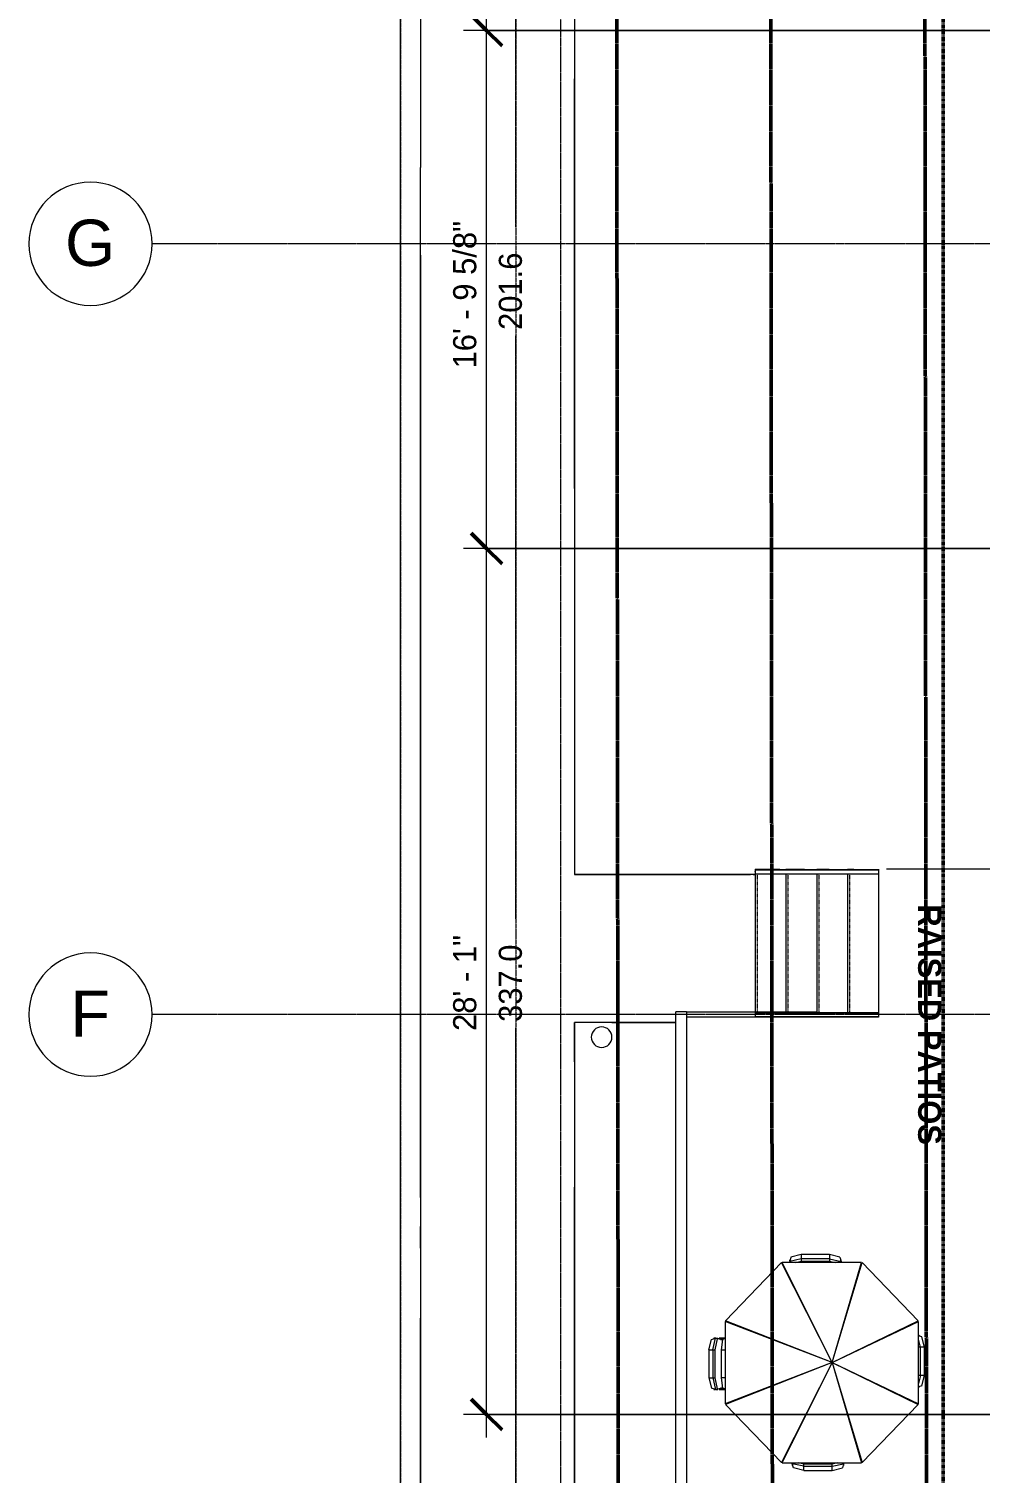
# Model space of a CAD drawing. Header units: inches. Extents: x -4266 to -1814, y 9706 to 12441.
# Drawn here: x -4217 to -3846, y 9989 to 10551 of the extents above; entities that cross this region are included whole.
import ezdxf

# ---------------------------------------------------------------- set-up
doc = ezdxf.new("R2010")
doc.units = ezdxf.units.IN
doc.header["$MEASUREMENT"] = 0
for name, pattern in [('Aligning Line 1_8_', [0.25, 0.125, -0.125]), ('Dash 1_16_', [0.125, 0.0625, -0.0625]), ('Dash Dot 3_16_', [0.3125, 0.1875, -0.0625, 0, -0.0625]), ('Double Dash 3_8_', [1, 0.375, -0.125, 0.125, -0.125, 0.125, -0.125]), ('Grid Line 1_2_', [0.875, 0.5, -0.125, 0.125, -0.125]), ('Overhead 1_16_', [0.101562, 0.0625, -0.039062])]:
    doc.linetypes.add(name, pattern=pattern)
for name, color, linetype, lineweight in [('A-ANNO-DIMS', 211, 'Continuous', 9), ('A-ANNO-DIMS-96', 211, 'Continuous', 9), ('A-ANNO-NOTE', 131, 'Continuous', 9), ('A-ANNO-SYMB-1', 150, 'Dash Dot 3_16_', 9), ('A-FLOR-2', 10, 'Continuous', 13), ('A-FLOR-HRAL-1', 7, 'Continuous', 9), ('A-WALL-4', 10, 'Continuous', 13), ('C-PROP-LINE-1', 250, 'Double Dash 3_8_', 50), ('C-PROP-LINE-2', 91, 'Dash 1_16_', 50), ('C-TOPO', 7, 'Continuous', 9), ('E-LITE-EQPM-2', 7, 'Continuous', 9), ('G-ANNO-SYMB', 111, 'Aligning Line 1_8_', 9), ('G-ANNO-SYMB-1', 147, 'Aligning Line 1_8_', 9), ('I-FURN', 30, 'Continuous', 9), ('S-GRID-1', 1, 'Grid Line 1_2_', 9), ('S-GRID-IDEN', 1, 'Continuous', 9), ('S-GRID-IDEN-1', 147, 'Continuous', 9), ('S-STRS-1', 7, 'Continuous', 9), ('S-STRS-3', 7, 'Overhead 1_16_', 9)]:
    doc.layers.add(name, color=color, linetype=linetype, lineweight=lineweight)
doc.styles.add('Arial', font='arial.ttf', dxfattribs={"height": 18})
doc.styles.add('Century Gothic', font='ufonts.com_century-gothic.ttf', dxfattribs={"height": 9})
doc.styles.add('Century Gothic_B', font='GOTHICB.TTF', dxfattribs={"height": 9})
doc.dimstyles.new('OD__1_16__Tol__', dxfattribs={"dimscale": 12, "dimtxt": 9.397514, "dimasz": 1, "dimexe": 0.75, "dimexo": 0.5, "dimgap": 0.125, "dimtad": 1, "dimdec": 4, "dimrnd": 0.0625, "dimzin": 3, "dimdsep": 46, "dimlunit": 4, "dimtxsty": 'Century Gothic', "dimblk1": 'OBLIQUE', "dimblk2": 'OBLIQUE', "dimsah": 1, "dimcen": 0.09, "dimdle": 0.75, "dimazin": 0, "dimtfac": 1, "dimtdec": 4, "dimtix": 1, "dimtmove": 0, "dimatfit": 3, "dimfxl": 1, "dimtvp": 1, "dimtfill": 1, "dimfrac": 2, "dimtolj": 1, "dimtzin": 0, "dimarcsym": 2})

# ---------------------------------------------------------------- blocks, each defined once
blk = doc.blocks.new('DIMBLOCK12-FLOOR PLAN - 1ST FLOOR')
at = {"layer": 'A-ANNO-DIMS-96', "lineweight": 50}
for p, q in [((-4038.48, 10348.59), (-4044.48, 10354.59)), ((-4038.48, 10348.59), (-4032.48, 10342.59)), ((-4038.48, 10011.59), (-4044.48, 10017.59)), ((-4038.48, 10011.59), (-4032.48, 10005.59))]:
    blk.add_line(p, q, dxfattribs=at)
at = {"layer": 'A-ANNO-DIMS-96'}
for p, q in [((-3828.72, 10348.59), (-4047.48, 10348.59)), ((-4038.48, 10002.59), (-4038.48, 10348.59)), ((-4038.48, 10348.59), (-3828.72, 10348.59)), ((-3833.51, 10011.59), (-4047.48, 10011.59)), ((-4038.48, 10011.59), (-3833.51, 10011.59))]:
    blk.add_line(p, q, dxfattribs=at)
at = {"layer": 'A-ANNO-DIMS-96', "color": 0, "char_height": 9, "attachment_point": 1, "rotation": 90, "line_spacing_factor": 0.984502, "style": 'Century Gothic', "bg_fill": 3, "box_fill_scale": 1.25, "bg_fill_color": 256, "bg_fill_true_color": 13158600, "bg_fill_transparency": 0}
for s, insert, width in [('28\' - 1"', (-4051.52, 10160.85), 46.1821), ('337.0', (-4033.75, 10164.35), 37.7691)]:
    blk.add_mtext(s, dxfattribs=dict(at, insert=insert, width=width))
blk = doc.blocks.new('_Oblique')
at = {"color": 0, "linetype": 'ByBlock', "lineweight": -2}
blk.add_line((-0.5, -0.5), (0.5, 0.5), dxfattribs=at)
blk = doc.blocks.new('DIMBLOCK13-FLOOR PLAN - 1ST FLOOR')
at = {"layer": 'A-ANNO-DIMS-96', "lineweight": 50}
for p, q in [((-4038.48, 10550.19), (-4044.48, 10556.19)), ((-4038.48, 10550.19), (-4032.48, 10544.19)), ((-4038.48, 10348.59), (-4044.48, 10354.59)), ((-4038.48, 10348.59), (-4032.48, 10342.59))]:
    blk.add_line(p, q, dxfattribs=at)
at = {"layer": 'A-ANNO-DIMS-96'}
for p, q in [((-3828.72, 10550.19), (-4047.48, 10550.19)), ((-4038.48, 10348.59), (-4038.48, 10550.19)), ((-4038.48, 10550.19), (-3828.72, 10550.19)), ((-3828.72, 10348.59), (-4047.48, 10348.59)), ((-4038.48, 10348.59), (-3828.72, 10348.59))]:
    blk.add_line(p, q, dxfattribs=at)
at = {"layer": 'A-ANNO-DIMS-96', "color": 0, "char_height": 9, "attachment_point": 1, "rotation": 90, "line_spacing_factor": 0.984502, "style": 'Century Gothic', "bg_fill": 3, "box_fill_scale": 1.25, "bg_fill_color": 256, "bg_fill_true_color": 13158600, "bg_fill_transparency": 0}
for s, insert, width in [('16\' - 9 5/8"', (-4051.52, 10418.66), 73.7481), ('201.6', (-4033.75, 10433.65), 37.7691)]:
    blk.add_mtext(s, dxfattribs=dict(at, insert=insert, width=width))
blk = doc.blocks.new('DIMBLOCK14-FLOOR PLAN - 1ST FLOOR')
at = {"layer": 'A-ANNO-DIMS-96', "lineweight": 50}
for p, q in [((-4038.48, 10838.19), (-4044.48, 10844.19)), ((-4038.48, 10838.19), (-4032.48, 10832.19)), ((-4038.48, 10550.19), (-4044.48, 10556.19)), ((-4038.48, 10550.19), (-4032.48, 10544.19))]:
    blk.add_line(p, q, dxfattribs=at)
at = {"layer": 'A-ANNO-DIMS-96'}
for p, q in [((-3828.72, 10838.19), (-4047.48, 10838.19)), ((-4038.48, 10550.19), (-4038.48, 10838.19)), ((-4038.48, 10838.19), (-3828.72, 10838.19)), ((-3828.72, 10550.19), (-4047.48, 10550.19)), ((-4038.48, 10550.19), (-3828.72, 10550.19))]:
    blk.add_line(p, q, dxfattribs=at)
at = {"layer": 'A-ANNO-DIMS-96', "color": 0, "char_height": 9, "attachment_point": 1, "rotation": 90, "line_spacing_factor": 0.984502, "style": 'Century Gothic', "bg_fill": 3, "box_fill_scale": 1.25, "bg_fill_color": 256, "bg_fill_true_color": 13158600, "bg_fill_transparency": 0}
for s, insert, width in [('24\' - 0"', (-4051.52, 10674.95), 46.1821), ('288.0', (-4033.75, 10678.45), 37.7691)]:
    blk.add_mtext(s, dxfattribs=dict(at, insert=insert, width=width))
blk = doc.blocks.new('Outdoor Table01 - 02ZUTB01_dwg-2525485-FLOOR PLAN - 1ST FLOOR')
at = {"layer": 'I-FURN'}
for p, q in [((-11, 40.99), (-11.5, 39.37)), ((-7, 40.37), (-11.5, 39.37)), ((-11.42, 39.62), (-11.5, 40)), ((-11.5, 39.5), (-11.5, 40)), ((-11.49, 39.42), (-11.5, 39.5)), ((-11.5, 39.37), (-11.5, 39)), ((-7, 41.99), (-11, 40.99)), ((-7, 39.5), (-9.25, 39)), ((-7, 41.99), (4, 41.99)), ((-7, 41.99), (-7, 40.37)), ((-7, 40.37), (4, 40.37)), ((-7, 40.37), (-7, 39.5)), ((4, 39.5), (-7, 39.5)), ((4, 41.99), (8, 40.99)), ((4, 41.99), (4, 40.37)), ((4, 40.37), (8.5, 39.37)), ((4, 40.37), (4, 39.5)), ((6.25, 39), (4, 39.5)), ((8.5, 39.37), (8, 40.99)), ((8.5, 40), (8.42, 39.62)), ((8.5, 39.5), (8.49, 39.42)), ((8.5, 39.5), (8.5, 40)), ((8.5, 39.37), (8.5, 39)), ((-37.47, 16.26), (-15.64, 38.89)), ((4, 0), (-15.64, 38.89)), ((-15.38, 39), (4, 0)), ((-15.38, 39), (15.49, 39)), ((-11.42, 39), (-11.46, 39.24)), ((4, 0), (15.49, 39)), ((4, 0), (15.74, 38.89)), ((8.46, 39.24), (8.42, 39)), ((15.74, 38.89), (37.57, 16.26)), ((-11.5, 30.7), (-11.5, 31.19)), ((-7.56, 23.27), (-7.74, 23.24)), ((10.22, 20.61), (10.1, 20.71)), ((4, 0), (-37.57, 16)), ((-37.57, -16), (-37.57, 16)), ((4, 0), (-37.47, 16.26)), ((4, 0), (37.57, 16.26)), ((4, 0), (37.68, 16)), ((37.68, 16), (37.68, -16)), ((-43.99, 6), (-42.99, 10)), ((-43.99, -5), (-43.99, 6)), ((-43.99, 6), (-42.37, 6)), ((-41.37, 10.5), (-42.99, 10)), ((-42.37, 6), (-41.37, 10.5)), ((-42.37, -5), (-42.37, 6)), ((-42.37, 6), (-41.5, 6)), ((-41.5, 10.5), (-42, 10.5)), ((-42, 10.5), (-41.62, 10.42)), ((-41.42, 10.49), (-41.5, 10.5)), ((-40.56, 10.23), (-41.5, 6)), ((-41.5, 6), (-41.5, -5)), ((-41.37, 10.5), (-40.5, 10.5)), ((-38.5, 10), (-41.24, 10.46)), ((-40.56, 10.21), (-39.5, 10)), ((-40.5, 10.5), (-40.54, 10.34)), ((-39.7, 10.2), (-40, 10.5)), ((-40, 10.5), (-39, 10.5)), ((-38.5, 10), (-39.5, 10)), ((-38.5, 10), (-39, 10.5)), ((-39, 10.5), (-37.57, 10.5)), ((-39, 10.5), (-37.57, 10.5)), ((-38.5, 10), (-39, 6)), ((-39, 6), (-39, -5)), ((-37.57, 6), (-39, 6)), ((-37.57, 10.31), (-38.5, 10)), ((-23.32, 10.71), (-23.39, 10.54)), ((20.51, 7.84), (20.45, 7.97)), ((23.61, 9.5), (24, 9.5)), ((37.68, 9.44), (38, 9.5)), ((37.68, 9.5), (38, 9.5)), ((38.99, 9), (37.68, 9.4)), ((38.37, 5), (37.68, 8.11)), ((38.99, 9), (39.99, 5)), ((4, 0), (-37.57, -16)), ((4, 0), (-37.47, -16.26)), ((4, 0), (-15.64, -38.89)), ((4, 0), (-15.38, -39)), ((4, 0), (15.49, -39)), ((4, 0), (37.68, -16)), ((4, 0), (37.57, -16.26)), ((4, 0), (15.74, -38.89)), ((38.37, 5), (37.68, 5)), ((39.99, 5), (38.37, 5)), ((38.37, 5), (38.37, -6)), ((39.99, 5), (39.99, -6)), ((-43.99, -5), (-42.99, -9)), ((-43.99, -5), (-42.37, -5)), ((-42.37, -5), (-41.37, -9.5)), ((-42.37, -5), (-41.5, -5)), ((-41.5, -5), (-40.56, -9.23)), ((-39, -5), (-38.5, -9)), ((-39, -5), (-37.57, -5)), ((-42.99, -9), (-41.37, -9.5)), ((-41.62, -9.42), (-42, -9.5)), ((-41.5, -9.5), (-42, -9.5)), ((-41.42, -9.49), (-41.5, -9.5)), ((-41.37, -9.5), (-40.5, -9.5)), ((-38.5, -9), (-41.24, -9.46)), ((-39.5, -9), (-40.56, -9.21)), ((-40.54, -9.34), (-40.5, -9.5)), ((-40, -9.5), (-39.7, -9.2)), ((-39, -9.5), (-40, -9.5)), ((-39.5, -9), (-38.5, -9)), ((-39, -9.5), (-38.5, -9)), ((-37.57, -9.5), (-39, -9.5)), ((-37.57, -9.5), (-39, -9.5)), ((-37.57, -9.31), (-38.5, -9)), ((-23.39, -10.54), (-23.32, -10.71)), ((20.45, -7.97), (20.51, -7.84)), ((25.68, -10.5), (26.1, -10.5)), ((38.37, -6), (37.68, -9.11)), ((38.37, -6), (37.68, -6)), ((38.99, -10), (37.68, -10.4)), ((38, -10.5), (37.68, -10.44)), ((37.68, -10.5), (38, -10.5)), ((39.99, -6), (38.37, -6)), ((39.99, -6), (38.99, -10)), ((-15.64, -38.89), (-37.47, -16.26)), ((37.57, -16.26), (15.74, -38.89)), ((10.1, -20.71), (10.22, -20.61)), ((-8, -23.77), (-8, -24.14)), ((-7.74, -23.24), (-7.56, -23.27)), ((-12.5, -32.68), (-12.5, -33.2)), ((15.49, -39), (-15.38, -39)), ((-12.5, -39.37), (-12.5, -39)), ((-12.42, -39), (-12.46, -39.24)), ((-10.25, -39), (-8, -39.5)), ((3, -39.5), (5.25, -39)), ((7.42, -39), (7.46, -39.24)), ((7.5, -39.37), (7.5, -39)), ((-12, -40.99), (-12.5, -39.37)), ((-8, -40.37), (-12.5, -39.37)), ((-12.49, -39.42), (-12.5, -39.5)), ((-12.5, -39.5), (-12.5, -40)), ((-12.5, -40), (-12.42, -39.62)), ((-8, -41.99), (-12, -40.99)), ((-8, -39.5), (3, -39.5)), ((-8, -40.37), (-8, -39.5)), ((3, -40.37), (-8, -40.37)), ((-8, -41.99), (-8, -40.37)), ((3, -41.99), (-8, -41.99)), ((3, -40.37), (7.5, -39.37)), ((3, -40.37), (3, -39.5)), ((3, -41.99), (3, -40.37)), ((7, -40.99), (3, -41.99)), ((7, -40.99), (7.5, -39.37)), ((7.42, -39.62), (7.5, -40)), ((7.49, -39.42), (7.5, -39.5)), ((7.5, -39.5), (7.5, -40))]:
    blk.add_line(p, q, dxfattribs=at)

msp = doc.modelspace()

# ---------------------------------------------------------------- linework, layer by layer
at = {"layer": 'A-ANNO-SYMB-1'}
msp.add_line((-4071.96446, 12268.04045), (-4071.96446, 9718.24032), dxfattribs=at)
at = {"layer": 'C-TOPO'}
for p, q in [((-4064.23425, 10571.07788), (-4064.23425, 10540.2041)), ((-4064.23425, 10571.07788), (-4064.23425, 10540.2041)), ((-4064.23425, 10540.2041), (-4064.23425, 10515.41089)), ((-4064.23425, 10540.2041), (-4064.23425, 10515.41089)), ((-4064.23425, 10515.41089), (-4064.23425, 10496.87695)), ((-4064.23425, 10515.41089), (-4064.23425, 10496.87695)), ((-4064.23425, 10462.74316), (-4064.23425, 10496.87695)), ((-4064.23425, 10462.74316), (-4064.23425, 10496.87695)), ((-4064.23425, 10095.98145), (-4064.23425, 10462.74316)), ((-4064.23425, 10462.74316), (-4064.23425, 10095.98145)), ((-4064.23425, 10095.98145), (-4064.23425, 10084.75195)), ((-4064.23425, 10095.98145), (-4064.23425, 10084.75195)), ((-4064.23425, 10084.75195), (-4064.23425, 10076.34082)), ((-4064.23425, 10076.34082), (-4064.23425, 10084.75195)), ((-4064.23425, 10076.34082), (-4064.23425, 10064.12402)), ((-4064.23425, 10076.34082), (-4064.23425, 10064.12402)), ((-4064.23425, 10064.12402), (-4064.23425, 10049.12988)), ((-4064.23425, 10064.12402), (-4064.23425, 10049.12988)), ((-4064.23425, 9884.02881), (-4064.23425, 10049.12988)), ((-4064.23425, 10049.12988), (-4064.23425, 9884.02881))]:
    msp.add_line(p, q, dxfattribs=at)
at = {"layer": 'G-ANNO-SYMB'}
msp.add_line((-4027.08301, 9839.38186), (-4027.08301, 11153.42614), dxfattribs=at)
at = {"layer": 'G-ANNO-SYMB-1'}
for p, q in [((-4071.96446, 9706.24032), (-4071.96446, 12280.10057)), ((-4071.96446, 9756.52836), (-4071.96446, 12280.05907))]:
    msp.add_line(p, q, dxfattribs=at)
at = {"layer": 'S-GRID-IDEN-1'}
for centre, start, end in [((-4192.71446, 10467.1894), 90, 270), ((-4192.71446, 10467.1894), 270, 90), ((-4192.71446, 10167.1894), 90, 270), ((-4192.71446, 10167.1894), 270, 90)]:
    msp.add_arc(centre, 24, start, end, dxfattribs=at)

# ---------------------------------------------------------------- texts
at = {"layer": 'S-GRID-IDEN', "char_height": 18, "attachment_point": 1, "style": 'Arial'}
for s, insert, width in [('G', (-4202.61382, 10476.57022), 23.937), ('F', (-4200.49728, 10176.57022), 18.786)]:
    msp.add_mtext(s, dxfattribs=dict(at, insert=insert, width=width))

# ---------------------------------------------------------------- next in the draw order: dimensions: what is measured, and where the dimension line sits
at = {"layer": 'A-ANNO-DIMS'}
dim = msp.add_linear_dim(base=(-4038.48434, 10348.5894), p1=(-3827.51124, 10011.5894), p2=(-3822.72374, 10348.5894), angle=90, dimstyle='OD__1_16__Tol__', override={"dimpost": '<>\\X', "dimfxl": 337.034004}, dxfattribs=at)
dim.commit()
dim.dimension.update_dxf_attribs({"geometry": 'DIMBLOCK12-FLOOR PLAN - 1ST FLOOR', "text_midpoint": (-4038.48434, 10180.0894)})

# ---------------------------------------------------------------- next in the draw order: linework, layer by layer
at = {"layer": 'A-FLOR-2'}
for p, q in [((-3831.82374, 10223.7894), (-3882.80379, 10223.7894)), ((-3885.92374, 10223.63907), (-3885.92374, 10223.5394)), ((-3885.92374, 10222.0394), (-3885.92374, 10167.9394)), ((-3885.92374, 10166.1894), (-3960.59874, 10166.1894)), ((-3885.92374, 10166.4394), (-3885.92374, 10166.1894))]:
    msp.add_line(p, q, dxfattribs=at)
at = {"layer": 'A-FLOR-HRAL-1'}
for p, q in [((-3885.92374, 10223.5394), (-3933.92374, 10223.5394)), ((-3933.92374, 10223.5394), (-3933.92374, 10222.0394)), ((-3933.92374, 10223.5394), (-3885.92374, 10223.5394)), ((-3933.92374, 10222.0394), (-3885.92374, 10222.0394)), ((-3933.92374, 10222.0394), (-3885.92374, 10222.0394)), ((-3885.92374, 10223.5394), (-3885.92374, 10222.0394)), ((-3885.92374, 10167.9394), (-3933.92374, 10167.9394)), ((-3933.92374, 10167.9394), (-3933.92374, 10166.4394)), ((-3933.92374, 10167.9394), (-3885.92374, 10167.9394)), ((-3885.92374, 10167.9394), (-3885.92374, 10166.4394)), ((-3933.92374, 10166.4394), (-3885.92374, 10166.4394)), ((-3933.92374, 10166.4394), (-3885.92374, 10166.4394))]:
    msp.add_line(p, q, dxfattribs=at)
at = {"layer": 'A-FLOR-HRAL-1', "flags": 128}
for points in [[(-3933.92374, 10222.70719), (-3933.92374, 10222.7894), (-3933.92374, 10222.8716)], [(-3885.92374, 10222.8716), (-3885.92374, 10222.7894), (-3885.92374, 10222.70719)], [(-3933.92374, 10167.10719), (-3933.92374, 10167.1894), (-3933.92374, 10167.2716)], [(-3885.92374, 10167.2716), (-3885.92374, 10167.1894), (-3885.92374, 10167.10719)]]:
    msp.add_lwpolyline(points, dxfattribs=at)
at = {"layer": 'A-WALL-4'}
for p, q in [((-3964.84874, 9939.1894), (-3964.84874, 10168.3144)), ((-3960.59874, 10168.3144), (-3964.84874, 10168.3144)), ((-3960.59874, 10168.3144), (-3960.59874, 9943.4394)), ((-3960.59874, 10168.3144), (-3909.92374, 10168.3144))]:
    msp.add_line(p, q, dxfattribs=at)
at = {"layer": 'C-TOPO'}
for p, q in [((-4000.21875, 10221.78955), (-4004.23425, 10221.78955)), ((-4004.23425, 10221.78955), (-4000.21875, 10221.78955)), ((-3935.79822, 10221.78955), (-4000.21875, 10221.78955)), ((-4000.21875, 10221.78955), (-3935.79822, 10221.78955)), ((-3934.76001, 10221.78955), (-3935.79822, 10221.78955)), ((-3934.76001, 10221.78955), (-3935.79822, 10221.78955)), ((-3933.92374, 10221.78955), (-3934.76001, 10221.78955)), ((-3934.76001, 10221.78955), (-3933.92374, 10221.78955)), ((-3989.78284, 10164.1897), (-4004.23425, 10164.1897)), ((-4004.23425, 10148.77002), (-4004.23425, 10164.1897)), ((-3989.78284, 10164.1897), (-4004.23425, 10164.1897)), ((-4004.23425, 10164.1897), (-4004.23425, 10148.77002)), ((-3989.78284, 10164.1897), (-3964.84874, 10164.1897)), ((-3964.84874, 10164.1897), (-3989.78284, 10164.1897)), ((-4004.23425, 10148.77002), (-4004.23425, 10099.99072)), ((-4004.23425, 10148.77002), (-4004.23425, 10099.99072)), ((-4004.23425, 10029.1377), (-4004.23425, 10099.99072)), ((-4004.23425, 10099.99072), (-4004.23425, 10029.1377)), ((-4004.23425, 9942.17798), (-4004.23425, 10029.1377)), ((-4004.23425, 10029.1377), (-4004.23425, 9942.17798))]:
    msp.add_line(p, q, dxfattribs=at)
at = {"layer": 'E-LITE-EQPM-2'}
for start, end in [(0, 180), (180, 0)]:
    msp.add_arc((-3993.71562, 10158.41957), 4, start, end, dxfattribs=at)
at = {"layer": 'S-GRID-1'}
msp.add_line((-1814.20638, 10167.1894), (-4168.71446, 10167.1894), dxfattribs=at)
at = {"layer": 'S-STRS-1'}
for p, q in [((-3933.92374, 10223.7894), (-3933.92374, 10223.5394)), ((-3933.92374, 10223.7894), (-3924.32355, 10223.7894)), ((-3921.92374, 10223.7894), (-3914.72355, 10223.7894)), ((-3921.92374, 10223.7894), (-3921.92374, 10223.5394)), ((-3909.92374, 10223.7894), (-3905.12355, 10223.7894)), ((-3909.92374, 10223.7894), (-3909.92374, 10223.5394)), ((-3897.92374, 10223.7894), (-3895.52355, 10223.7894)), ((-3897.92374, 10223.7894), (-3897.92374, 10223.5394)), ((-3885.92374, 10223.78906), (-3885.92374, 10223.5394)), ((-3933.92374, 10222.0394), (-3933.92374, 10168.3144)), ((-3921.92374, 10222.0394), (-3921.92374, 10168.3144)), ((-3909.92374, 10222.0394), (-3909.92374, 10167.9394)), ((-3897.92374, 10222.0394), (-3897.92374, 10167.9394)), ((-3885.92374, 10222.0394), (-3885.92374, 10167.9394)), ((-3909.92374, 10166.4394), (-3909.92374, 10166.1894)), ((-3897.92374, 10166.4394), (-3897.92374, 10166.1894)), ((-3885.92374, 10166.4394), (-3885.92374, 10166.1894))]:
    msp.add_line(p, q, dxfattribs=at)
at = {"layer": 'S-STRS-3'}
for p, q in [((-3933.17374, 10223.7894), (-3933.17374, 10223.5394)), ((-3921.17374, 10223.7894), (-3921.17374, 10223.5394)), ((-3909.17374, 10223.7894), (-3909.17374, 10223.5394)), ((-3897.17374, 10223.7894), (-3897.17374, 10223.5394)), ((-3933.17374, 10222.0394), (-3933.17374, 10168.3144)), ((-3921.17374, 10222.0394), (-3921.17374, 10168.3144)), ((-3909.17374, 10222.0394), (-3909.17374, 10167.9394)), ((-3897.17374, 10222.0394), (-3897.17374, 10167.9394)), ((-3909.17374, 10166.4394), (-3909.17374, 10166.1894)), ((-3897.17374, 10166.4394), (-3897.17374, 10166.1894))]:
    msp.add_line(p, q, dxfattribs=at)

# ---------------------------------------------------------------- next in the draw order: block references
at = {"extrusion": (0, 0, -1), "zscale": -1, "rotation": 180}
msp.add_blockref('Outdoor Table01 - 02ZUTB01_dwg-2525485-FLOOR PLAN - 1ST FLOOR', (3907.98001, 10031.7894), dxfattribs=at)

# ---------------------------------------------------------------- next in the draw order: texts
at = {"layer": 'A-ANNO-NOTE', "insert": (-3861.47379, 10210.11759), "char_height": 9, "width": 108.474, "attachment_point": 1, "rotation": 270, "style": 'Century Gothic_B'}
msp.add_mtext('RAISED PATIOS', dxfattribs=at)

# ---------------------------------------------------------------- next in the draw order: dimensions: what is measured, and where the dimension line sits
at = {"layer": 'A-ANNO-DIMS'}
dim = msp.add_linear_dim(base=(-4038.48434, 10550.1894), p1=(-3822.72374, 10348.5894), p2=(-3822.72374, 10550.1894), angle=90, dimstyle='OD__1_16__Tol__', override={"dimpost": '<>\\X', "dimfxl": 201.6}, dxfattribs=at)
dim.commit()
dim.dimension.update_dxf_attribs({"geometry": 'DIMBLOCK13-FLOOR PLAN - 1ST FLOOR', "text_midpoint": (-4038.48434, 10449.3894)})

# ---------------------------------------------------------------- next in the draw order: linework, layer by layer
at = {"layer": 'C-TOPO'}
for p, q in [((-4004.23425, 10480.31616), (-4004.23425, 10531.34326)), ((-4004.23425, 10531.34326), (-4004.23425, 10480.31616)), ((-4004.23425, 10480.31616), (-4004.23425, 10442.16943)), ((-4004.23425, 10442.16943), (-4004.23425, 10480.31616)), ((-4004.23425, 10371.91772), (-4004.23425, 10442.16943)), ((-4004.23425, 10442.16943), (-4004.23425, 10371.91772)), ((-4004.23425, 10371.91772), (-4004.23425, 10221.78955)), ((-4004.23425, 10371.91772), (-4004.23425, 10221.78955))]:
    msp.add_line(p, q, dxfattribs=at)
at = {"layer": 'S-GRID-1'}
msp.add_line((-1814.20638, 10467.1894), (-4168.71446, 10467.1894), dxfattribs=at)

# ---------------------------------------------------------------- next in the draw order: dimensions: what is measured, and where the dimension line sits
at = {"layer": 'A-ANNO-DIMS'}
dim = msp.add_linear_dim(base=(-4038.48434, 10838.1894), p1=(-3822.72374, 10550.1894), p2=(-3822.72374, 10838.1894), angle=90, dimstyle='OD__1_16__Tol__', override={"dimpost": '<>\\X', "dimfxl": 288}, dxfattribs=at)
dim.commit()
dim.dimension.update_dxf_attribs({"geometry": 'DIMBLOCK14-FLOOR PLAN - 1ST FLOOR', "text_midpoint": (-4038.48434, 10694.1894)})

# ---------------------------------------------------------------- next in the draw order: linework, layer by layer
at = {"layer": 'A-ANNO-SYMB-1'}
msp.add_line((-4027.08301, 11141.42614), (-4027.08301, 9851.38186), dxfattribs=at)
at = {"layer": 'C-PROP-LINE-1'}
for p, q in [((-3989.61052, 12268.68951), (-3987.00617, 9767.3363)), ((-3929.52303, 12184.68951), (-3927.0955, 9853.16749)), ((-3869.44796, 12124.68951), (-3867.12227, 9890.97905))]:
    msp.add_line(p, q, dxfattribs=at)
at = {"layer": 'C-PROP-LINE-2'}
msp.add_line((-3860.72374, 9980.1894), (-3860.72374, 11434.3894), dxfattribs=at)
at = {"layer": 'C-TOPO'}
msp.add_line((-4004.23425, 10594.88525), (-4004.23425, 10531.34326), dxfattribs=at)
msp.add_line((-4004.23425, 10594.88525), (-4004.23425, 10531.34326), dxfattribs=at)
at = {"layer": 'G-ANNO-SYMB-1'}
msp.add_line((-4009.5295, 9846.2766), (-4009.5295, 12240.74859), dxfattribs=at)

doc.saveas('drawing.dxf')
